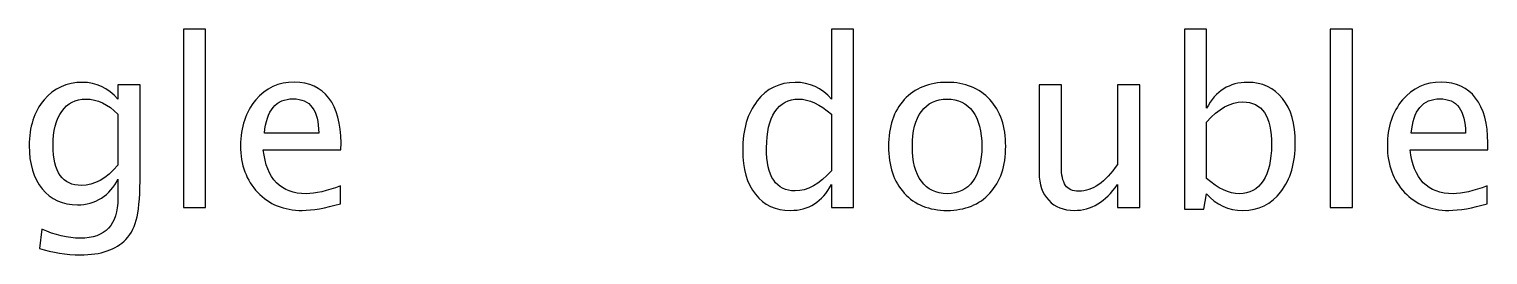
# Model space of a CAD drawing. Header units: centimetres. Extents: x -11.7 to 11.7, y -12.7 to 14.1.
# Drawn here: x -5.97 to 2.03, y 3.88 to 5.12 of the extents above; entities that cross this region are included whole.
import ezdxf

# ---------------------------------------------------------------- set-up
doc = ezdxf.new("R2010")
doc.units = ezdxf.units.CM
doc.header["$MEASUREMENT"] = 0
doc.layers.add('Layer 1', color=7, linetype='Continuous')

msp = doc.modelspace()

# ---------------------------------------------------------------- linework, layer by layer
at = {"layer": 'Layer 1'}
for points, knots in [([(-5.12275, 4.13997), (-5.12275, 4.13997), (-5.12275, 5.11914), (-5.12275, 5.11914), (-5.12275, 5.11914), (-5.12275, 5.11914), (-5.00083, 5.11914), (-5.00083, 5.11914), (-5.00083, 5.11914), (-5.00083, 5.11914), (-5.00083, 4.13997), (-5.00083, 4.13997), (-5.00083, 4.13997), (-5.00083, 4.13997), (-5.12275, 4.13997), (-5.12275, 4.13997)], [0, 0, 0, 0, 0.2, 0.2, 0.2, 0.2, 0.4, 0.4, 0.4, 0.4, 0.6, 0.6, 0.6, 0.6, 1, 1, 1, 1]), ([(-1.57046, 4.13997), (-1.57046, 4.13997), (-1.57046, 4.26634), (-1.57046, 4.26634), (-1.57046, 4.26634), (-1.6202, 4.17193), (-1.69513, 4.12473), (-1.79525, 4.12473), (-1.79525, 4.12473), (-1.87653, 4.12473), (-1.94045, 4.15415), (-1.98702, 4.21321), (-1.98702, 4.21321), (-2.03359, 4.27226), (-2.05687, 4.35291), (-2.05687, 4.45514), (-2.05687, 4.45514), (-2.05687, 4.5669), (-2.03041, 4.65686), (-1.97771, 4.72502), (-1.97771, 4.72502), (-1.92479, 4.79296), (-1.85536, 4.82704), (-1.76921, 4.82704), (-1.76921, 4.82704), (-1.68942, 4.82704), (-1.62295, 4.79656), (-1.57046, 4.73539), (-1.57046, 4.73539), (-1.57046, 4.73539), (-1.57046, 5.11914), (-1.57046, 5.11914), (-1.57046, 5.11914), (-1.57046, 5.11914), (-1.44854, 5.11914), (-1.44854, 5.11914), (-1.44854, 5.11914), (-1.44854, 5.11914), (-1.44854, 4.13997), (-1.44854, 4.13997), (-1.44854, 4.13997), (-1.44854, 4.13997), (-1.57046, 4.13997), (-1.57046, 4.13997)], [0, 0, 0, 0, 0.0833333, 0.0833333, 0.0833333, 0.0833333, 0.1666667, 0.1666667, 0.1666667, 0.1666667, 0.25, 0.25, 0.25, 0.25, 0.3333333, 0.3333333, 0.3333333, 0.3333333, 0.4166667, 0.4166667, 0.4166667, 0.4166667, 0.5, 0.5, 0.5, 0.5, 0.5833333, 0.5833333, 0.5833333, 0.5833333, 0.6666667, 0.6666667, 0.6666667, 0.6666667, 0.75, 0.75, 0.75, 0.75, 0.8333333, 0.8333333, 0.8333333, 0.8333333, 1, 1, 1, 1]), ([(0.36417, 4.13235), (0.36417, 4.13235), (0.36417, 5.11914), (0.36417, 5.11914), (0.36417, 5.11914), (0.36417, 5.11914), (0.48609, 5.11914), (0.48609, 5.11914), (0.48609, 5.11914), (0.48609, 5.11914), (0.48609, 4.68586), (0.48609, 4.68586), (0.48609, 4.68586), (0.53604, 4.78005), (0.61119, 4.82704), (0.7113, 4.82704), (0.7113, 4.82704), (0.79237, 4.82704), (0.85608, 4.79762), (0.90265, 4.73856), (0.90265, 4.73856), (0.94922, 4.67951), (0.9725, 4.59886), (0.9725, 4.49663), (0.9725, 4.49663), (0.9725, 4.38529), (0.94604, 4.29533), (0.89334, 4.22718), (0.89334, 4.22718), (0.84063, 4.15881), (0.77121, 4.12473), (0.68527, 4.12473), (0.68527, 4.12473), (0.60547, 4.12473), (0.53901, 4.15521), (0.48609, 4.21638), (0.48609, 4.21638), (0.48609, 4.21638), (0.47127, 4.13235), (0.47127, 4.13235), (0.47127, 4.13235), (0.47127, 4.13235), (0.36417, 4.13235), (0.36417, 4.13235)], [0, 0, 0, 0, 0.0833333, 0.0833333, 0.0833333, 0.0833333, 0.1666667, 0.1666667, 0.1666667, 0.1666667, 0.25, 0.25, 0.25, 0.25, 0.3333333, 0.3333333, 0.3333333, 0.3333333, 0.4166667, 0.4166667, 0.4166667, 0.4166667, 0.5, 0.5, 0.5, 0.5, 0.5833333, 0.5833333, 0.5833333, 0.5833333, 0.6666667, 0.6666667, 0.6666667, 0.6666667, 0.75, 0.75, 0.75, 0.75, 0.8333333, 0.8333333, 0.8333333, 0.8333333, 1, 1, 1, 1]), ([(1.16342, 4.13997), (1.16342, 4.13997), (1.16342, 5.11914), (1.16342, 5.11914), (1.16342, 5.11914), (1.16342, 5.11914), (1.28534, 5.11914), (1.28534, 5.11914), (1.28534, 5.11914), (1.28534, 5.11914), (1.28534, 4.13997), (1.28534, 4.13997), (1.28534, 4.13997), (1.28534, 4.13997), (1.16342, 4.13997), (1.16342, 4.13997)], [0, 0, 0, 0, 0.2, 0.2, 0.2, 0.2, 0.4, 0.4, 0.4, 0.4, 0.6, 0.6, 0.6, 0.6, 1, 1, 1, 1]), ([(-5.91206, 3.91645), (-5.91206, 3.91645), (-5.89767, 4.02186), (-5.89767, 4.02186), (-5.89767, 4.02186), (-5.82697, 3.98884), (-5.75691, 3.97233), (-5.68769, 3.97233), (-5.68769, 3.97233), (-5.55032, 3.97233), (-5.48153, 4.04514), (-5.48153, 4.19056), (-5.48153, 4.19056), (-5.48153, 4.19056), (-5.48153, 4.29639), (-5.48153, 4.29639), (-5.48153, 4.29639), (-5.5027, 4.25173), (-5.53275, 4.21723), (-5.57191, 4.19246), (-5.57191, 4.19246), (-5.61107, 4.1677), (-5.65467, 4.15521), (-5.70272, 4.15521), (-5.70272, 4.15521), (-5.78421, 4.15521), (-5.84877, 4.18442), (-5.8964, 4.24284), (-5.8964, 4.24284), (-5.94402, 4.30126), (-5.96794, 4.38042), (-5.96794, 4.48033), (-5.96794, 4.48033), (-5.96794, 4.58257), (-5.94085, 4.66596), (-5.88666, 4.73052), (-5.88666, 4.73052), (-5.83226, 4.79487), (-5.7622, 4.82704), (-5.67605, 4.82704), (-5.67605, 4.82704), (-5.6007, 4.82704), (-5.53572, 4.79656), (-5.48153, 4.73539), (-5.48153, 4.73539), (-5.48153, 4.73539), (-5.48153, 4.81307), (-5.48153, 4.81307), (-5.48153, 4.81307), (-5.48153, 4.81307), (-5.35961, 4.81307), (-5.35961, 4.81307), (-5.35961, 4.81307), (-5.35961, 4.81307), (-5.35961, 4.3237), (-5.35961, 4.3237), (-5.35961, 4.3237), (-5.35961, 4.2185), (-5.36511, 4.14061), (-5.37612, 4.09002), (-5.37612, 4.09002), (-5.38691, 4.03943), (-5.40766, 3.99794), (-5.43771, 3.96577), (-5.43771, 3.96577), (-5.49105, 3.90925), (-5.57445, 3.88089), (-5.68769, 3.88089), (-5.68769, 3.88089), (-5.76537, 3.88089), (-5.84009, 3.89274), (-5.91206, 3.91645)], [0, 0, 0, 0, 0.0526316, 0.0526316, 0.0526316, 0.0526316, 0.1052632, 0.1052632, 0.1052632, 0.1052632, 0.1578947, 0.1578947, 0.1578947, 0.1578947, 0.2105263, 0.2105263, 0.2105263, 0.2105263, 0.2631579, 0.2631579, 0.2631579, 0.2631579, 0.3157895, 0.3157895, 0.3157895, 0.3157895, 0.3684211, 0.3684211, 0.3684211, 0.3684211, 0.4210526, 0.4210526, 0.4210526, 0.4210526, 0.4736842, 0.4736842, 0.4736842, 0.4736842, 0.5263158, 0.5263158, 0.5263158, 0.5263158, 0.5789474, 0.5789474, 0.5789474, 0.5789474, 0.6315789, 0.6315789, 0.6315789, 0.6315789, 0.6842105, 0.6842105, 0.6842105, 0.6842105, 0.7368421, 0.7368421, 0.7368421, 0.7368421, 0.7894737, 0.7894737, 0.7894737, 0.7894737, 0.8421053, 0.8421053, 0.8421053, 0.8421053, 0.8947368, 0.8947368, 0.8947368, 0.8947368, 1, 1, 1, 1]), ([(-4.26169, 4.16156), (-4.3436, 4.13701), (-4.41367, 4.12473), (-4.47209, 4.12473), (-4.47209, 4.12473), (-4.57178, 4.12473), (-4.65285, 4.15775), (-4.71529, 4.22358), (-4.71529, 4.22358), (-4.77773, 4.28941), (-4.80906, 4.37471), (-4.80906, 4.4797), (-4.80906, 4.4797), (-4.80906, 4.58151), (-4.78154, 4.66512), (-4.7263, 4.73052), (-4.7263, 4.73052), (-4.67105, 4.79571), (-4.60036, 4.82831), (-4.51421, 4.82831), (-4.51421, 4.82831), (-4.43272, 4.82831), (-4.36964, 4.79931), (-4.32519, 4.74132), (-4.32519, 4.74132), (-4.28074, 4.68332), (-4.25851, 4.60119), (-4.25851, 4.49472), (-4.25851, 4.49472), (-4.25851, 4.49472), (-4.25915, 4.45747), (-4.25915, 4.45747), (-4.25915, 4.45747), (-4.25915, 4.45747), (-4.6846, 4.45747), (-4.6846, 4.45747), (-4.6846, 4.45747), (-4.66682, 4.2966), (-4.58829, 4.21617), (-4.44923, 4.21617), (-4.44923, 4.21617), (-4.39821, 4.21617), (-4.33577, 4.23056), (-4.26169, 4.25935), (-4.26169, 4.25935), (-4.26169, 4.25935), (-4.26169, 4.16156), (-4.26169, 4.16156)], [0, 0, 0, 0, 0.0769231, 0.0769231, 0.0769231, 0.0769231, 0.1538462, 0.1538462, 0.1538462, 0.1538462, 0.2307692, 0.2307692, 0.2307692, 0.2307692, 0.3076923, 0.3076923, 0.3076923, 0.3076923, 0.3846154, 0.3846154, 0.3846154, 0.3846154, 0.4615385, 0.4615385, 0.4615385, 0.4615385, 0.5384615, 0.5384615, 0.5384615, 0.5384615, 0.6153846, 0.6153846, 0.6153846, 0.6153846, 0.6923077, 0.6923077, 0.6923077, 0.6923077, 0.7692308, 0.7692308, 0.7692308, 0.7692308, 0.8461538, 0.8461538, 0.8461538, 0.8461538, 1, 1, 1, 1]), ([(-0.93631, 4.12473), (-1.03516, 4.12473), (-1.11347, 4.15627), (-1.17105, 4.21935), (-1.17105, 4.21935), (-1.22883, 4.28242), (-1.25762, 4.36815), (-1.25762, 4.47631), (-1.25762, 4.47631), (-1.25762, 4.58426), (-1.22883, 4.66977), (-1.17105, 4.73264), (-1.17105, 4.73264), (-1.11347, 4.7955), (-1.03516, 4.82704), (-0.93631, 4.82704), (-0.93631, 4.82704), (-0.83746, 4.82704), (-0.75914, 4.7955), (-0.70157, 4.73264), (-0.70157, 4.73264), (-0.64379, 4.66977), (-0.615, 4.58426), (-0.615, 4.47631), (-0.615, 4.47631), (-0.615, 4.36815), (-0.64379, 4.28242), (-0.70157, 4.21935), (-0.70157, 4.21935), (-0.75914, 4.15627), (-0.83746, 4.12473), (-0.93631, 4.12473)], [0, 0, 0, 0, 0.1111111, 0.1111111, 0.1111111, 0.1111111, 0.2222222, 0.2222222, 0.2222222, 0.2222222, 0.3333333, 0.3333333, 0.3333333, 0.3333333, 0.4444444, 0.4444444, 0.4444444, 0.4444444, 0.5555556, 0.5555556, 0.5555556, 0.5555556, 0.6666667, 0.6666667, 0.6666667, 0.6666667, 0.7777778, 0.7777778, 0.7777778, 0.7777778, 1, 1, 1, 1]), ([(-0.00244, 4.13997), (-0.00244, 4.13997), (-0.00244, 4.26655), (-0.00244, 4.26655), (-0.00244, 4.26655), (-0.06742, 4.17193), (-0.14637, 4.12473), (-0.23908, 4.12473), (-0.23908, 4.12473), (-0.29793, 4.12473), (-0.3447, 4.14315), (-0.37942, 4.18019), (-0.37942, 4.18019), (-0.41434, 4.21723), (-0.4317, 4.26697), (-0.4317, 4.32984), (-0.4317, 4.32984), (-0.4317, 4.32984), (-0.4317, 4.81307), (-0.4317, 4.81307), (-0.4317, 4.81307), (-0.4317, 4.81307), (-0.30978, 4.81307), (-0.30978, 4.81307), (-0.30978, 4.81307), (-0.30978, 4.81307), (-0.30978, 4.36963), (-0.30978, 4.36963), (-0.30978, 4.36963), (-0.30978, 4.31904), (-0.30237, 4.28327), (-0.28777, 4.2621), (-0.28777, 4.2621), (-0.27295, 4.24072), (-0.2484, 4.23014), (-0.21389, 4.23014), (-0.21389, 4.23014), (-0.13939, 4.23014), (-0.06869, 4.27904), (-0.00244, 4.37704), (-0.00244, 4.37704), (-0.00244, 4.37704), (-0.00244, 4.81307), (-0.00244, 4.81307), (-0.00244, 4.81307), (-0.00244, 4.81307), (0.11948, 4.81307), (0.11948, 4.81307), (0.11948, 4.81307), (0.11948, 4.81307), (0.11948, 4.13997), (0.11948, 4.13997), (0.11948, 4.13997), (0.11948, 4.13997), (-0.00244, 4.13997), (-0.00244, 4.13997)], [0, 0, 0, 0, 0.0666667, 0.0666667, 0.0666667, 0.0666667, 0.1333333, 0.1333333, 0.1333333, 0.1333333, 0.2, 0.2, 0.2, 0.2, 0.2666667, 0.2666667, 0.2666667, 0.2666667, 0.3333333, 0.3333333, 0.3333333, 0.3333333, 0.4, 0.4, 0.4, 0.4, 0.4666667, 0.4666667, 0.4666667, 0.4666667, 0.5333333, 0.5333333, 0.5333333, 0.5333333, 0.6, 0.6, 0.6, 0.6, 0.6666667, 0.6666667, 0.6666667, 0.6666667, 0.7333333, 0.7333333, 0.7333333, 0.7333333, 0.8, 0.8, 0.8, 0.8, 0.8666667, 0.8666667, 0.8666667, 0.8666667, 1, 1, 1, 1]), ([(2.02448, 4.16156), (1.94257, 4.13701), (1.8725, 4.12473), (1.81408, 4.12473), (1.81408, 4.12473), (1.71439, 4.12473), (1.63332, 4.15775), (1.57088, 4.22358), (1.57088, 4.22358), (1.50844, 4.28941), (1.47711, 4.37471), (1.47711, 4.4797), (1.47711, 4.4797), (1.47711, 4.58151), (1.50463, 4.66512), (1.55987, 4.73052), (1.55987, 4.73052), (1.61512, 4.79571), (1.68581, 4.82831), (1.77196, 4.82831), (1.77196, 4.82831), (1.85345, 4.82831), (1.91653, 4.79931), (1.96098, 4.74132), (1.96098, 4.74132), (2.00543, 4.68332), (2.02766, 4.60119), (2.02766, 4.49472), (2.02766, 4.49472), (2.02766, 4.49472), (2.02702, 4.45747), (2.02702, 4.45747), (2.02702, 4.45747), (2.02702, 4.45747), (1.60157, 4.45747), (1.60157, 4.45747), (1.60157, 4.45747), (1.61935, 4.2966), (1.69788, 4.21617), (1.83694, 4.21617), (1.83694, 4.21617), (1.88796, 4.21617), (1.9504, 4.23056), (2.02448, 4.25935), (2.02448, 4.25935), (2.02448, 4.25935), (2.02448, 4.16156), (2.02448, 4.16156)], [0, 0, 0, 0, 0.0769231, 0.0769231, 0.0769231, 0.0769231, 0.1538462, 0.1538462, 0.1538462, 0.1538462, 0.2307692, 0.2307692, 0.2307692, 0.2307692, 0.3076923, 0.3076923, 0.3076923, 0.3076923, 0.3846154, 0.3846154, 0.3846154, 0.3846154, 0.4615385, 0.4615385, 0.4615385, 0.4615385, 0.5384615, 0.5384615, 0.5384615, 0.5384615, 0.6153846, 0.6153846, 0.6153846, 0.6153846, 0.6923077, 0.6923077, 0.6923077, 0.6923077, 0.7692308, 0.7692308, 0.7692308, 0.7692308, 0.8461538, 0.8461538, 0.8461538, 0.8461538, 1, 1, 1, 1]), ([(-5.48153, 4.3728), (-5.48153, 4.3728), (-5.48153, 4.65199), (-5.48153, 4.65199), (-5.48153, 4.65199), (-5.53529, 4.70766), (-5.59392, 4.7356), (-5.65721, 4.7356), (-5.65721, 4.7356), (-5.71352, 4.7356), (-5.75754, 4.71316), (-5.78929, 4.66808), (-5.78929, 4.66808), (-5.82125, 4.62321), (-5.83713, 4.56076), (-5.83713, 4.48118), (-5.83713, 4.48118), (-5.83713, 4.33492), (-5.78527, 4.26189), (-5.68134, 4.26189), (-5.68134, 4.26189), (-5.61065, 4.26189), (-5.54397, 4.29893), (-5.48153, 4.3728)], [0, 0, 0, 0, 0.1428571, 0.1428571, 0.1428571, 0.1428571, 0.2857143, 0.2857143, 0.2857143, 0.2857143, 0.4285714, 0.4285714, 0.4285714, 0.4285714, 0.5714286, 0.5714286, 0.5714286, 0.5714286, 0.7142857, 0.7142857, 0.7142857, 0.7142857, 1, 1, 1, 1]), ([(-4.67825, 4.54891), (-4.67825, 4.54891), (-4.38107, 4.54891), (-4.38107, 4.54891), (-4.38107, 4.54891), (-4.38107, 4.67422), (-4.42785, 4.73687), (-4.52119, 4.73687), (-4.52119, 4.73687), (-4.61517, 4.73687), (-4.66745, 4.67422), (-4.67825, 4.54891)], [0, 0, 0, 0, 0.25, 0.25, 0.25, 0.25, 0.5, 0.5, 0.5, 0.5, 1, 1, 1, 1]), ([(-1.57046, 4.65199), (-1.63375, 4.70766), (-1.69365, 4.7356), (-1.75038, 4.7356), (-1.75038, 4.7356), (-1.80626, 4.7356), (-1.84944, 4.71232), (-1.88013, 4.66554), (-1.88013, 4.66554), (-1.91082, 4.61897), (-1.92606, 4.55293), (-1.92606, 4.46742), (-1.92606, 4.46742), (-1.92606, 4.31015), (-1.87399, 4.23141), (-1.76964, 4.23141), (-1.76964, 4.23141), (-1.7019, 4.23141), (-1.63544, 4.26845), (-1.57046, 4.34232), (-1.57046, 4.34232), (-1.57046, 4.34232), (-1.57046, 4.65199), (-1.57046, 4.65199)], [0, 0, 0, 0, 0.1428571, 0.1428571, 0.1428571, 0.1428571, 0.2857143, 0.2857143, 0.2857143, 0.2857143, 0.4285714, 0.4285714, 0.4285714, 0.4285714, 0.5714286, 0.5714286, 0.5714286, 0.5714286, 0.7142857, 0.7142857, 0.7142857, 0.7142857, 1, 1, 1, 1]), ([(-0.93652, 4.21617), (-0.8762, 4.21617), (-0.82921, 4.23882), (-0.79576, 4.28433), (-0.79576, 4.28433), (-0.76253, 4.32962), (-0.74581, 4.39376), (-0.74581, 4.47631), (-0.74581, 4.47631), (-0.74581, 4.55865), (-0.76253, 4.62257), (-0.79576, 4.66787), (-0.79576, 4.66787), (-0.82921, 4.71295), (-0.8762, 4.7356), (-0.93652, 4.7356), (-0.93652, 4.7356), (-0.99706, 4.7356), (-1.04405, 4.71295), (-1.07707, 4.66787), (-1.07707, 4.66787), (-1.1103, 4.62257), (-1.12681, 4.55865), (-1.12681, 4.47631), (-1.12681, 4.47631), (-1.12681, 4.39376), (-1.1103, 4.32962), (-1.07707, 4.28433), (-1.07707, 4.28433), (-1.04405, 4.23882), (-0.99706, 4.21617), (-0.93652, 4.21617)], [0, 0, 0, 0, 0.1111111, 0.1111111, 0.1111111, 0.1111111, 0.2222222, 0.2222222, 0.2222222, 0.2222222, 0.3333333, 0.3333333, 0.3333333, 0.3333333, 0.4444444, 0.4444444, 0.4444444, 0.4444444, 0.5555556, 0.5555556, 0.5555556, 0.5555556, 0.6666667, 0.6666667, 0.6666667, 0.6666667, 0.7777778, 0.7777778, 0.7777778, 0.7777778, 1, 1, 1, 1]), ([(0.48609, 4.30041), (0.54896, 4.24432), (0.60886, 4.21617), (0.6658, 4.21617), (0.6658, 4.21617), (0.72189, 4.21617), (0.76528, 4.23967), (0.79576, 4.28644), (0.79576, 4.28644), (0.82645, 4.33322), (0.84169, 4.39905), (0.84169, 4.48414), (0.84169, 4.48414), (0.84169, 4.64162), (0.78962, 4.72036), (0.68548, 4.72036), (0.68548, 4.72036), (0.61732, 4.72036), (0.55086, 4.68353), (0.48609, 4.60966), (0.48609, 4.60966), (0.48609, 4.60966), (0.48609, 4.30041), (0.48609, 4.30041)], [0, 0, 0, 0, 0.1428571, 0.1428571, 0.1428571, 0.1428571, 0.2857143, 0.2857143, 0.2857143, 0.2857143, 0.4285714, 0.4285714, 0.4285714, 0.4285714, 0.5714286, 0.5714286, 0.5714286, 0.5714286, 0.7142857, 0.7142857, 0.7142857, 0.7142857, 1, 1, 1, 1]), ([(1.60792, 4.54891), (1.60792, 4.54891), (1.9051, 4.54891), (1.9051, 4.54891), (1.9051, 4.54891), (1.9051, 4.67422), (1.85832, 4.73687), (1.76498, 4.73687), (1.76498, 4.73687), (1.671, 4.73687), (1.61872, 4.67422), (1.60792, 4.54891)], [0, 0, 0, 0, 0.25, 0.25, 0.25, 0.25, 0.5, 0.5, 0.5, 0.5, 1, 1, 1, 1])]:
    msp.add_open_spline(points, degree=3, knots=knots, dxfattribs=at)

doc.saveas('drawing.dxf')
